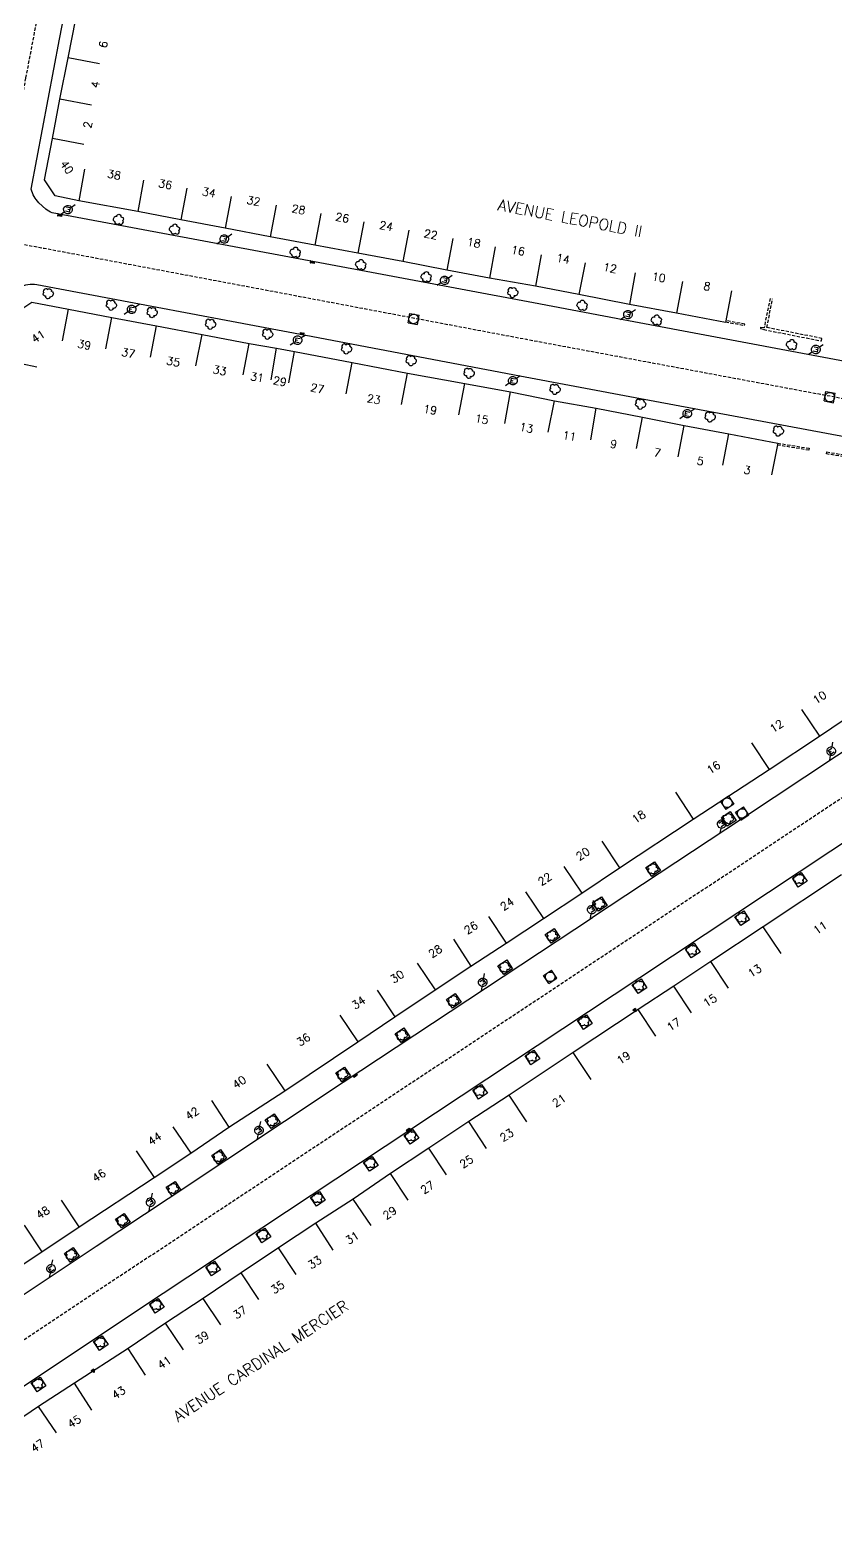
# Model space of a CAD drawing. Header units: millimetres. Extents: x 183999 to 185000, y 128000 to 129001.
# Drawn here: x 184229.8 to 184355.6, y 128348.3 to 128582.9 of the extents above; entities that cross this region are included whole.
import ezdxf
from ezdxf.enums import TextEntityAlignment as Align

# ---------------------------------------------------------------- set-up
doc = ezdxf.new("R2010")
doc.units = ezdxf.units.MM
doc.linetypes.add('DASHED', pattern=[0.75, 0.5, -0.25])
doc.layers.get('0').update_dxf_attribs({"linetype": 'CONTINUOUS'})
for name, color, linetype in [('W0001', 6, 'DASHED'), ('W0008', 7, 'CONTINUOUS'), ('W0100', 7, 'CONTINUOUS'), ('W0112', 1, 'DASHED'), ('W0300', 7, 'CONTINUOUS'), ('W0334', 7, 'CONTINUOUS'), ('W0400', 7, 'CONTINUOUS'), ('W0420', 7, 'CONTINUOUS'), ('W0471', 7, 'CONTINUOUS'), ('W0851', 7, 'CONTINUOUS'), ('W0989', 7, 'CONTINUOUS'), ('W0991', 7, 'CONTINUOUS'), ('W1102', 7, 'CONTINUOUS')]:
    doc.layers.add(name, color=color, linetype=linetype)
doc.styles.get("Standard").update_dxf_attribs({"font": 'romans.shx', "width": 0.85})

# ---------------------------------------------------------------- blocks, each defined once
blk = doc.blocks.new('T420')
for p, q in [((0.75, 0.75), (-0.75, 0.75)), ((-0.75, 0.75), (-0.75, -0.75)), ((0.75, 0.75), (0.75, -0.75)), ((0.75, -0.75), (-0.75, -0.75))]:
    blk.add_line(p, q)
blk.add_ellipse((0, 0), major_axis=(-0.53, 0.53), ratio=1, start_param=3.926991, end_param=10.210176)
blk = doc.blocks.new('T300')
for p, q in [((-0.8, 0.51), (-0.86, 0.34)), ((-0.86, 0.34), (-0.86, 0.17)), ((-0.86, 0.17), (-0.74, 0.06)), ((-0.69, 0.63), (-0.8, 0.51)), ((-0.8, -0.06), (-0.74, 0.06)), ((-0.74, 0.06), (-0.69, 0.11)), ((-0.57, 0.69), (-0.69, 0.63)), ((-0.46, 0.69), (-0.57, 0.69)), ((-0.29, 0.63), (-0.46, 0.69)), ((-0.29, 0.63), (-0.17, 0.74)), ((-0.23, 0.57), (-0.29, 0.63)), ((-0.17, 0.74), (-0.06, 0.8)), ((-0.06, 0.8), (0.06, 0.8)), ((0.06, 0.8), (0.23, 0.74)), ((0.23, 0.74), (0.34, 0.63)), ((0.34, 0.63), (0.4, 0.51)), ((0.46, 0.46), (0.34, 0.46)), ((0.4, 0.51), (0.4, 0.46)), ((0.57, 0.4), (0.46, 0.46)), ((0.57, 0.4), (0.69, 0.29)), ((0.69, 0.29), (0.74, 0.17)), ((0.74, 0.06), (0.69, -0.17)), ((0.74, 0.17), (0.74, 0.06)), ((-0.8, -0.17), (-0.8, -0.06)), ((-0.8, -0.23), (-0.8, -0.17)), ((-0.74, -0.34), (-0.8, -0.23)), ((-0.69, -0.4), (-0.74, -0.34)), ((-0.51, -0.46), (-0.69, -0.4)), ((-0.4, -0.46), (-0.51, -0.46)), ((-0.4, -0.46), (-0.34, -0.46)), ((-0.34, -0.46), (-0.34, -0.4)), ((-0.34, -0.51), (-0.34, -0.46)), ((-0.29, -0.63), (-0.34, -0.51)), ((-0.17, -0.74), (-0.29, -0.63)), ((-0.06, -0.8), (-0.17, -0.74)), ((0.06, -0.8), (-0.06, -0.8)), ((0.17, -0.74), (0.06, -0.8)), ((0.23, -0.69), (0.17, -0.74)), ((0.29, -0.46), (0.23, -0.46)), ((0.29, -0.63), (0.23, -0.69)), ((0.46, -0.4), (0.29, -0.46)), ((0.34, -0.51), (0.29, -0.63)), ((0.34, -0.51), (0.34, -0.46)), ((0.57, -0.34), (0.46, -0.4)), ((0.63, -0.29), (0.57, -0.34)), ((0.69, -0.17), (0.63, -0.29))]:
    blk.add_line(p, q)
blk = doc.blocks.new('T471')
for p, q in [((-0.333334, 0.333334), (-0.333334, -0.333334)), ((-0.333334, 0.333334), (0.333334, 0.333334)), ((-0.333334, 0), (0, 0)), ((0.500001, 0.500001), (1.000002, 1.000002)), ((-0.500001, -0.500001), (-1.000002, -1.000002)), ((-0.333334, -0.333334), (0.333334, -0.333334))]:
    blk.add_line(p, q)
blk.add_ellipse((0, 0), major_axis=(0.471405, 0.471405), ratio=1, start_param=5.4977871438, end_param=11.780972451)
blk = doc.blocks.new('T400')
for p, q in [((-0.15, 0.3), (0.15, 0.3)), ((-0.15, -0.25), (-0.15, 0.3)), ((-0.15, 0.15), (0.15, 0.15)), ((-0.15, 0), (0.15, 0)), ((0.15, 0.3), (0.15, -0.25)), ((-0.15, -0.15), (0.15, -0.15)), ((-0.15, -0.25), (-0.15, -0.3)), ((-0.15, -0.3), (0.15, -0.3)), ((0.15, -0.3), (0.15, -0.25))]:
    blk.add_line(p, q)
blk = doc.blocks.new('T851')
for p, q in [((-0.25, -0.15), (0, 0.32)), ((0, 0.32), (0.25, -0.15)), ((-0.25, -0.15), (0.25, -0.15))]:
    blk.add_line(p, q)
for major_axis in [(-0.106, 0.106), (-0.0354, 0.0354), (-0.0236, 0.0236)]:
    blk.add_ellipse((0, 0), major_axis=major_axis, ratio=1, start_param=3.926991, end_param=10.210176)

msp = doc.modelspace()

# ---------------------------------------------------------------- linework, layer by layer
at = {"layer": 'W0001'}
msp.add_lwpolyline([(184164.86, 128610.67), (184196.95, 128604.67), (184225.31, 128599.35, -0.19957), (184229.22, 128596.87), (184230.96, 128594.28, -0.184734), (184231.87, 128589.87), (184229.11, 128575.35), (184224.33, 128550.15), (184222.96, 128540.9), (184218.87, 128522.21), (184214.7, 128503.19), (184206.92, 128467.15, 0.014503), (184202.48, 128444.35), (184196.08, 128408.95), (184191.88, 128385.81), (184188.57, 128367.66, 0.173974), (184190.98, 128353.1, 5.111938)], format="xyb", dxfattribs=at)
at = {"layer": 'W0001', "flags": 128}
for points in [[(184406.25, 128516.35, -0.0472), (184398.43, 128518.27, 0.033996), (184388.96, 128520.99), (184366.86, 128523.4), (184350.97, 128526.36), (184307.36, 128534.51), (184273.92, 128540.84), (184232.01, 128548.74), (184152.55, 128563.31, 0.07646), (184142.68, 128563.15), (184102.18, 128556.26)], [(184396, 128503.77, -0.099707), (184391.15, 128490.15, -0.090991), (184377.02, 128476.52), (184337.02, 128449.99), (184283.9, 128414.8), (184243.43, 128387.98), (184203.8, 128361.61), (184164.41, 128335.46), (184141.74, 128320.37), (184130.96, 128315.81), (184119.2, 128309.44, -0.095834), (184105.15, 128305.02, 25.143801)]]:
    msp.add_lwpolyline(points, format="xyb", dxfattribs=at)
at = {"layer": 'W0008'}
for points in [[(184360.93, 128604.09), (184374.63, 128581.13), (184382.97, 128567.06), (184398.22, 128541.32), (184400.24, 128540.93, -0.134215), (184405.86, 128521.12, -0.442246), (184404.11, 128519.92), (184384.24, 128523.67), (184383.15, 128526.19), (184352.04, 128532.06), (184322.42, 128537.62), (184308.43, 128540.24), (184274.24, 128546.66), (184233.26, 128554.33, -0.091617), (184232.27, 128554.88), (184231.17, 128555.9, -0.114557), (184229.97, 128558), (184234.41, 128581.42), (184236.8, 128593.76, -0.228358)], [(184317.61, 128444.31), (184341.01, 128459.77), (184355.72, 128469.54), (184372.36, 128480.62), (184374.96, 128479.95), (184384.5, 128486.1, 0.08559), (184388.85, 128491.16, 0.102063), (184393.01, 128503.11, 0.402802), (184382.88, 128516.89), (184380.93, 128514.86), (184324.29, 128525.45), (184306.29, 128528.81), (184272.84, 128535.14), (184230.88, 128543.05, 0.184608), (184228.13, 128542.62)], [(184410.49, 128441.75), (184404.94, 128451.99), (184395.84, 128468.86), (184396.65, 128471.96), (184392.12, 128479.88, 0.420457), (184390.04, 128480.37), (184379.08, 128473.1), (184378.61, 128470.39), (184364.4, 128460.99), (184340.31, 128445.02), (184325.02, 128434.84), (184289.09, 128411.06), (184246.75, 128382.99), (184209.87, 128358.46), (184183.18, 128340.76)]]:
    msp.add_lwpolyline(points, format="xyb", dxfattribs=at)
msp.add_lwpolyline([(184219.16, 128379), (184240.11, 128392.96), (184251.36, 128400.39), (184278.71, 128418.54), (184317.59, 128444.29)], dxfattribs=at)
at = {"layer": 'W0100'}
for points in [[(184339.32, 128542.11), (184338.38, 128537.2), (184330.73, 128538.67), (184323.37, 128539.99), (184315.48, 128541.58), (184308.73, 128542.86), (184301.54, 128544.1), (184294.87, 128545.36), (184287.99, 128546.69), (184280.98, 128548.01), (184274.28, 128549.27), (184267.32, 128550.58), (184260.25, 128551.92), (184253.37, 128553.23), (184246.61, 128554.5), (184237.42, 128556.21), (184233.74, 128556.98), (184232.08, 128559.45), (184233.31, 128565.93), (184234.48, 128572.07), (184235.74, 128578.53), (184236.93, 128584.6)], [(184230.85, 128530.2), (184225.96, 128531.26), (184227.58, 128538.69), (184230.07, 128540.35), (184235.82, 128539.26), (184242.59, 128537.99), (184249.55, 128536.68), (184256.66, 128535.31), (184264.02, 128533.93), (184268.3, 128533.19), (184271.11, 128532.66), (184280.08, 128530.95), (184288.74, 128529.3), (184297.66, 128527.66), (184304.81, 128526.35), (184311.67, 128524.96), (184318.21, 128523.81), (184325.44, 128522.41), (184331.95, 128521.13), (184338.9, 128519.8), (184346.53, 128518.34), (184345.58, 128513.42)], [(184225.52, 128388.01), (184231.65, 128392.09), (184237.49, 128395.97), (184249.16, 128403.66), (184254.92, 128407.48), (184260.86, 128411.53), (184269.57, 128417.23), (184280.99, 128424.88), (184286.76, 128428.77), (184293.03, 128432.96), (184298.64, 128436.69), (184304.14, 128440.28), (184309.95, 128444.12), (184315.93, 128448.09), (184321.85, 128452.02), (184333.32, 128459.64), (184345.18, 128467.4), (184353.04, 128472.59), (184358.67, 128476.38), (184364.8, 128480.44), (184370.63, 128484.32), (184376.5, 128488.2), (184386.3, 128494.71), (184383.53, 128498.87)], [(184356.51, 128450.92), (184344.28, 128442.81), (184336.08, 128437.42), (184330.3, 128433.56), (184324.76, 128429.91), (184314.62, 128423.17), (184304.62, 128416.52), (184298.32, 128412.41), (184292.06, 128408.27), (184286.09, 128404.31), (184280.24, 128400.29), (184274.43, 128396.55), (184268.59, 128392.67), (184262.76, 128388.76), (184256.82, 128384.8), (184250.97, 128380.9), (184245.1, 128376.98), (184236.73, 128371.54), (184231.15, 128367.92), (184225.24, 128363.93)]]:
    msp.add_lwpolyline(points, dxfattribs=at)
at = {"layer": 'W0112'}
for points in [[(184345.33, 128540.96), (184344.41, 128536.35), (184343.86, 128536.44), (184343.83, 128536.24), (184344.38, 128536.16), (184344.36, 128536.08), (184353.36, 128534.31), (184353.43, 128534.7), (184344.83, 128536.4), (184345.73, 128540.88)], [(184338.39, 128537.29), (184341.34, 128536.73), (184341.38, 128536.92), (184338.43, 128537.49)], [(184346.53, 128518.34), (184351.45, 128517.55), (184351.41, 128517.25), (184346.47, 128518.04)], [(184360.73, 128512.03), (184359.03, 128515.87), (184354.13, 128516.67), (184354.18, 128516.97), (184359.43, 128516.1), (184359.38, 128515.81), (184360.99, 128512.18)]]:
    msp.add_lwpolyline(points, dxfattribs=at)
at = {"layer": 'W0334'}
for points in [[(184339.1, 128460.81), (184340.02, 128459.44), (184338.65, 128458.53), (184337.73, 128459.89)], [(184327.31, 128452.98), (184328.24, 128451.62), (184326.87, 128450.7), (184325.94, 128452.06)], [(184349.74, 128449.03), (184348.82, 128450.4), (184350.19, 128451.32), (184351.11, 128449.94)], [(184319, 128447.51), (184319.93, 128446.15), (184318.56, 128445.24), (184317.63, 128446.6)], [(184340.77, 128443.01), (184339.86, 128444.39), (184341.23, 128445.3), (184342.14, 128443.93)], [(184311.61, 128442.54), (184312.53, 128441.18), (184311.16, 128440.26), (184310.24, 128441.63)], [(184333.02, 128437.96), (184332.11, 128439.33), (184333.48, 128440.25), (184334.4, 128438.88)], [(184304.23, 128437.64), (184305.15, 128436.28), (184303.78, 128435.36), (184302.86, 128436.73)], [(184324.74, 128432.39), (184323.83, 128433.76), (184325.2, 128434.68), (184326.12, 128433.3)], [(184296.18, 128432.39), (184297.11, 128431.03), (184295.74, 128430.11), (184294.81, 128431.47)], [(184316.2, 128426.8), (184315.29, 128428.17), (184316.66, 128429.09), (184317.58, 128427.72)], [(184288.17, 128427.03), (184289.09, 128425.66), (184287.72, 128424.75), (184286.8, 128426.11)], [(184308.01, 128421.28), (184307.1, 128422.66), (184308.47, 128423.57), (184309.38, 128422.2)], [(184278.91, 128420.91), (184279.83, 128419.55), (184278.46, 128418.63), (184277.54, 128420)], [(184299.84, 128415.93), (184298.93, 128417.3), (184300.3, 128418.22), (184301.22, 128416.85)], [(184267.9, 128413.62), (184268.83, 128412.26), (184267.46, 128411.34), (184266.53, 128412.7)], [(184289.14, 128408.87), (184288.22, 128410.24), (184289.59, 128411.16), (184290.51, 128409.79)], [(184259.55, 128408.03), (184260.48, 128406.67), (184259.11, 128405.75), (184258.18, 128407.12)], [(184282.78, 128404.66), (184281.86, 128406.03), (184283.24, 128406.95), (184284.15, 128405.57)], [(184252.44, 128403.05), (184253.37, 128401.69), (184252, 128400.77), (184251.07, 128402.14)], [(184274.52, 128399.2), (184273.61, 128400.57), (184274.98, 128401.49), (184275.9, 128400.12)], [(184244.5, 128398.07), (184245.43, 128396.7), (184244.06, 128395.79), (184243.13, 128397.15)], [(184266, 128393.49), (184265.09, 128394.86), (184266.46, 128395.78), (184267.38, 128394.4)], [(184236.53, 128392.73), (184237.45, 128391.37), (184236.08, 128390.45), (184235.16, 128391.82)], [(184258.16, 128388.32), (184257.24, 128389.69), (184258.62, 128390.61), (184259.53, 128389.24)], [(184249.36, 128382.49), (184248.45, 128383.87), (184249.82, 128384.78), (184250.74, 128383.41)], [(184240.63, 128376.68), (184239.71, 128378.05), (184241.09, 128378.97), (184242, 128377.6)], [(184230.92, 128370.21), (184230, 128371.59), (184231.37, 128372.5), (184232.29, 128371.13)]]:
    msp.add_lwpolyline(points, close=True, dxfattribs=at)
at = {"layer": 'W1102'}
for p, q in [((184240.65, 128577.57), (184235.74, 128578.53)), ((184239.39, 128571.13), (184234.48, 128572.07)), ((184238.22, 128564.99), (184233.31, 128565.93)), ((184238.33, 128561.13), (184237.42, 128556.21)), ((184247.54, 128559.41), (184246.61, 128554.5)), ((184254.3, 128558.14), (184253.37, 128553.23)), ((184261.18, 128556.84), (184260.25, 128551.92)), ((184268.25, 128555.5), (184267.32, 128550.58)), ((184275.21, 128554.19), (184274.28, 128549.27)), ((184281.9, 128552.92), (184280.98, 128548.01)), ((184288.93, 128551.6), (184287.99, 128546.69)), ((184295.8, 128550.28), (184294.87, 128545.36)), ((184302.4, 128549.03), (184301.54, 128544.1)), ((184309.58, 128547.78), (184308.73, 128542.86)), ((184316.47, 128546.49), (184315.48, 128541.58)), ((184324.26, 128544.92), (184323.37, 128539.99)), ((184331.67, 128543.58), (184330.73, 128538.67)), ((184234.89, 128534.35), (184235.82, 128539.26)), ((184241.66, 128533.07), (184242.59, 128537.99)), ((184248.63, 128531.76), (184249.55, 128536.68)), ((184255.71, 128530.4), (184256.66, 128535.31)), ((184263.1, 128529.02), (184264.02, 128533.93)), ((184267.45, 128528.26), (184268.3, 128533.19)), ((184270.19, 128527.75), (184271.11, 128532.66)), ((184279.15, 128526.04), (184280.08, 128530.95)), ((184287.8, 128524.39), (184288.74, 128529.3)), ((184296.75, 128522.75), (184297.66, 128527.66)), ((184303.91, 128521.43), (184304.81, 128526.35)), ((184310.69, 128520.05), (184311.67, 128524.96)), ((184317.35, 128518.88), (184318.21, 128523.81)), ((184324.49, 128517.5), (184325.44, 128522.41)), ((184330.99, 128516.23), (184331.95, 128521.13)), ((184337.95, 128514.89), (184338.9, 128519.8)), ((184350.27, 128476.76), (184353.04, 128472.59)), ((184342.42, 128471.56), (184345.18, 128467.4)), ((184330.59, 128463.83), (184333.32, 128459.64)), ((184319.08, 128456.19), (184321.85, 128452.02)), ((184313.16, 128452.25), (184315.93, 128448.09)), ((184307.18, 128448.29), (184309.95, 128444.12)), ((184301.38, 128444.45), (184304.14, 128440.28)), ((184347.05, 128438.65), (184344.28, 128442.81)), ((184295.91, 128440.88), (184298.64, 128436.69)), ((184290.26, 128437.13), (184293.03, 128432.96)), ((184338.83, 128433.24), (184336.08, 128437.42)), ((184333.08, 128429.4), (184330.3, 128433.56)), ((184283.98, 128432.93), (184286.76, 128428.77)), ((184278.19, 128429.02), (184280.99, 128424.88)), ((184327.51, 128425.73), (184324.76, 128429.91)), ((184317.39, 128419), (184314.62, 128423.17)), ((184266.79, 128421.39), (184269.57, 128417.23)), ((184258.12, 128415.72), (184260.86, 128411.53)), ((184307.39, 128412.36), (184304.62, 128416.52)), ((184301.05, 128408.22), (184298.32, 128412.41)), ((184252.1, 128411.61), (184254.92, 128407.48)), ((184246.39, 128407.83), (184249.16, 128403.66)), ((184294.82, 128404.1), (184292.06, 128408.27)), ((184288.85, 128400.14), (184286.09, 128404.31)), ((184283.07, 128396.17), (184280.24, 128400.29)), ((184228.88, 128396.25), (184231.65, 128392.09)), ((184277.14, 128392.34), (184274.43, 128396.55)), ((184271.36, 128388.5), (184268.59, 128392.67)), ((184265.55, 128384.61), (184262.76, 128388.76)), ((184259.59, 128380.64), (184256.82, 128384.8)), ((184253.75, 128376.74), (184250.97, 128380.9)), ((184247.82, 128372.79), (184245.1, 128376.98)), ((184239.45, 128367.35), (184236.73, 128371.54)), ((184233.95, 128363.78), (184231.15, 128367.92))]:
    msp.add_line(p, q, dxfattribs=at)
at = {"layer": 'W1102', "flags": 128}
msp.add_lwpolyline([(184237.49, 128395.97), (184234.72, 128400.13)], dxfattribs=at)

# ---------------------------------------------------------------- block references
at = {"layer": 'W0300'}
for p, rotation in [((184243.57, 128553.3), 169.435265176214), ((184252.33, 128551.78), 169.435265176214), ((184271.16, 128548.18), 169.269671969454), ((184281.39, 128546.25), 169.304539828049), ((184291.6, 128544.35), 169.304539828049), ((184232.69, 128541.67), 349.294966276602), ((184305.22, 128541.84), 349.288039304144), ((184242.54, 128539.88), 349.294966276602), ((184248.92, 128538.72), 349.294966276602), ((184315.95, 128539.9), 169.377751814289), ((184258.04, 128536.9), 349.086472888335), ((184327.55, 128537.59), 169.377751814289), ((184266.95, 128535.34), 349.086472888335), ((184348.65, 128533.76), 169.451266229935), ((184279.27, 128533.05), 349.191488929276), ((184289.35, 128531.2), 349.191488929276), ((184298.4, 128529.23), 349.288039304144), ((184311.81, 128526.72), 348.6375993188539), ((184325.17, 128524.42), 348.6375993188539), ((184336.03, 128522.41), 349.1001471642169), ((184346.68, 128520.21), 349.1001471642169), ((184338.83, 128459.75), 73.6883223011729), ((184327.05, 128451.92), 73.6883223011729), ((184349.92, 128450.29), 33.7189270502129), ((184318.74, 128446.46), 73.6883223011729), ((184340.96, 128444.28), 33.7189270502129), ((184311.34, 128441.49), 73.6883223011729), ((184333.21, 128439.22), 33.7189270502129), ((184303.96, 128436.59), 73.6883223011729), ((184324.93, 128433.65), 33.7189270502129), ((184295.92, 128431.33), 73.6883223011729), ((184316.39, 128428.06), 33.7189270502129), ((184287.9, 128425.97), 73.6883223011729), ((184308.2, 128422.55), 33.7189270502129), ((184278.64, 128419.86), 73.6883223011729), ((184300.03, 128417.19), 33.7189270502129), ((184267.64, 128412.57), 73.6883223011729), ((184289.32, 128410.13), 33.7189270502129), ((184259.28, 128406.98), 73.6883223011729), ((184282.96, 128405.92), 33.7189270502129), ((184252.18, 128402), 73.6883223011729), ((184274.71, 128400.46), 33.7189270502129), ((184244.24, 128397.01), 73.6883223011729), ((184266.19, 128394.75), 33.7189270502129), ((184236.26, 128391.68), 73.6883223011729), ((184258.34, 128389.58), 33.7189270502129), ((184249.55, 128383.76), 33.7189270502129), ((184240.82, 128377.94), 33.7189270502129), ((184231.1, 128371.48), 33.7189270502129)]:
    msp.add_blockref('T300', p, dxfattribs=dict(at, rotation=rotation))
at = {"layer": 'W0400'}
for p, rotation in [((184234.43, 128553.95), 259.396648197585), ((184273.88, 128546.6), 259.365015498894), ((184272.28, 128535.42), 79.318682433949), ((184280.56, 128419.6), 303.517118615749), ((184288.85, 128411.08), 303.499215804632)]:
    msp.add_blockref('T400', p, dxfattribs=dict(at, rotation=rotation))
at = {"layer": 'W0420'}
for p, rotation in [((184289.69, 128537.74), 169.365015498894), ((184354.65, 128525.54), 169.326340418188), ((184338.66, 128462.2), 33.61255872964369), ((184340.99, 128460.52), 213.574251400809), ((184310.99, 128435), 213.60913596949)]:
    msp.add_blockref('T420', p, dxfattribs=dict(at, rotation=rotation))
at = {"layer": 'W0471'}
for p, rotation in [((184235.71, 128554.82), 169.435265176214), ((184260.13, 128550.23), 169.282779630222), ((184294.53, 128543.78), 169.304539828049), ((184245.67, 128539.25), 349.294966276602), ((184323.14, 128538.42), 169.377751814289), ((184271.57, 128534.43), 349.318682433949), ((184352.48, 128532.97), 169.451266229935), ((184305.18, 128528.1), 349.288039304144), ((184332.4, 128522.94), 349.1001471642169), ((184354.88, 128470.25), 33.5947711201448), ((184337.79, 128458.88), 213.574251400809), ((184317.51, 128445.52), 213.574251400809), ((184300.49, 128434.15), 213.60913596949), ((184265.53, 128411.04), 213.205172268844), ((184248.62, 128399.82), 213.540898411414), ((184233.09, 128389.42), 33.6295829597719)]:
    msp.add_blockref('T471', p, dxfattribs=dict(at, rotation=rotation))
at = {"layer": 'W0851'}
for p, rotation in [((184324.22, 128429.82), 213.602391844392), ((184239.66, 128373.5), 213.094490488281)]:
    msp.add_blockref('T851', p, dxfattribs=dict(at, rotation=rotation))

# ---------------------------------------------------------------- texts
at = {"layer": 'W0989'}
for s, rotation, p in [('AVENUE LEOPOLD II', 349.2998, (184314.12, 128553.49)), ('AVENUE CARDINAL MERCIER', 33.5971, (184265.84, 128375.03))]:
    msp.add_text(s, height=1.75, rotation=rotation, dxfattribs=at).set_placement(p, align=Align.MIDDLE)
at = {"layer": 'W0991'}
for s, rotation, p in [('6', 78.9127, (184241.24, 128580.61)), ('4', 78.9662, (184240.02, 128574.35)), ('2', 79.155, (184238.81, 128568.06)), ('40', 303.7994, (184235.57, 128561.45)), ('38', 349.4292, (184242.94, 128560.27)), ('36', 349.3656, (184250.92, 128558.78)), ('34', 349.2385, (184257.74, 128557.49)), ('32', 349.2828, (184264.71, 128556.17)), ('28', 349.3379, (184271.73, 128554.84)), ('26', 349.2697, (184278.56, 128553.55)), ('24', 349.3564, (184285.42, 128552.26)), ('22', 349.1137, (184292.37, 128550.94)), ('18', 349.3043, (184299.1, 128549.65)), ('16', 350.1374, (184305.99, 128548.41)), ('14', 349.3433, (184313.03, 128547.13)), ('12', 348.5985, (184320.36, 128545.7)), ('10', 349.789, (184327.97, 128544.25)), ('8', 349.1481, (184335.5, 128542.85)), ('41', 33.7304, (184231.08, 128535.01)), ('39', 349.3254, (184238.28, 128533.71)), ('37', 349.344, (184245.15, 128532.42)), ('35', 349.0865, (184252.17, 128531.08)), ('33', 349.432, (184259.41, 128529.71)), ('31', 350.1348, (184265.27, 128528.64)), ('29', 349.3332, (184268.82, 128528.01)), ('27', 349.1915, (184274.67, 128526.89)), ('23', 349.2325, (184283.48, 128525.21)), ('19', 349.5912, (184292.28, 128523.57)), ('15', 349.6076, (184300.33, 128522.09)), ('13', 348.4957, (184307.3, 128520.74)), ('11', 350.0384, (184314.02, 128519.47)), ('9', 349.0481, (184320.92, 128518.19)), ('7', 348.901, (184327.74, 128516.86)), ('5', 349.0999, (184334.47, 128515.56)), ('3', 349.157, (184341.77, 128514.16)), ('10', 33.9595, (184353.07, 128478.64)), ('12', 33.4734, (184346.35, 128474.16)), ('16', 33.1792, (184336.5, 128467.7)), ('18', 33.5802, (184324.83, 128460.01)), ('20', 33.6091, (184316.12, 128454.22)), ('22', 33.5277, (184310.17, 128450.27)), ('24', 33.4776, (184304.28, 128446.37)), ('26', 33.1396, (184298.64, 128442.67)), ('11', 33.5224, (184353.15, 128442.69)), ('28', 33.6223, (184293.08, 128439)), ('30', 33.7639, (184287.12, 128435.03)), ('13', 33.3438, (184342.94, 128435.94)), ('34', 34.0045, (184281.09, 128430.98)), ('15', 33.7289, (184335.96, 128431.32)), ('17', 33.3602, (184330.29, 128427.57)), ('36', 33.8049, (184272.49, 128425.21)), ('19', 33.6371, (184322.45, 128422.37)), ('40', 33.2052, (184262.46, 128418.55)), ('21', 33.5929, (184312.39, 128415.68)), ('42', 34.3012, (184255.11, 128413.66)), ('44', 33.5408, (184249.25, 128409.72)), ('23', 33.1493, (184304.22, 128410.29)), ('25', 33.505, (184297.94, 128406.16)), ('46', 33.3937, (184240.56, 128403.98)), ('27', 33.5237, (184291.84, 128402.12)), ('48', 33.5956, (184231.8, 128398.19)), ('29', 34.4787, (184285.96, 128398.16)), ('31', 32.8391, (184280.11, 128394.26)), ('33', 33.5885, (184274.25, 128390.42)), ('35', 33.8538, (184268.45, 128386.55)), ('37', 33.6481, (184262.57, 128382.62)), ('39', 33.7296, (184256.67, 128378.69)), ('41', 33.7027, (184250.78, 128374.76)), ('43', 33.0186, (184243.63, 128370.07)), ('45', 32.9746, (184236.7, 128365.56)), ('47', 34.0452, (184231, 128361.78))]:
    msp.add_text(s, height=1.25, rotation=rotation, dxfattribs=at).set_placement(p, align=Align.MIDDLE)

doc.saveas('drawing.dxf')
